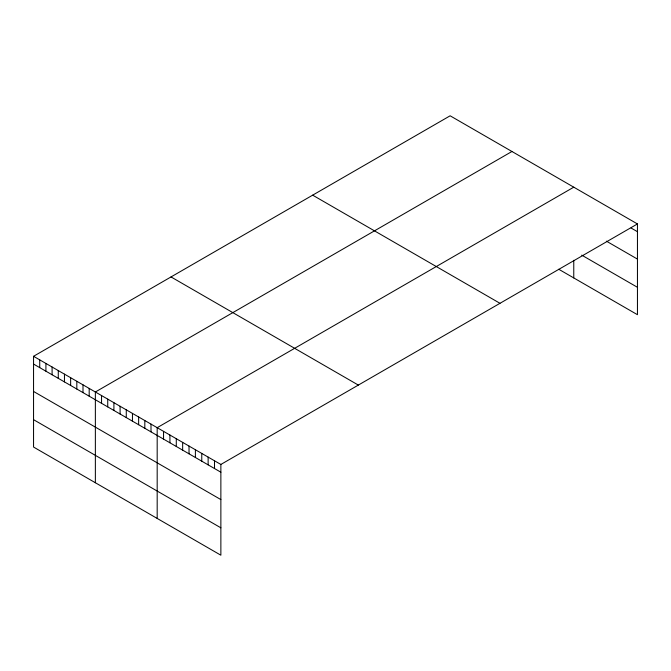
<?xml version="1.0" encoding="UTF-8"?>
<svg xmlns="http://www.w3.org/2000/svg" width="671" height="671" viewBox="0 0 671 671"><rect width="100%" height="100%" fill="white"/><g stroke="black" fill="none" stroke-linecap="round" stroke-linejoin="round"><path stroke-width="1.01" d="M637.45 223.946L220.868 464.449L220.868 555.202L33.55 447.054L33.55 356.301L450.132 115.798L637.45 223.946L637.45 314.699L558.75 269.256M511.948 151.487L95.366 391.99L95.366 482.743M573.764 187.175L157.182 427.679L157.182 518.431M631.084 228.023L637.45 231.696M606.399 241.157L637.45 259.09M581.723 255.131L637.45 287.305M312.661 195.16L499.979 303.309M171.021 276.938L358.339 385.087M33.55 356.301L220.868 464.449M33.55 364.059L220.868 472.208M33.55 391.445L220.868 499.593M33.55 419.669L220.868 527.817M573.764 260.314L573.764 277.928M214.502 460.776L214.502 468.526M208.136 457.102L208.136 464.852M201.761 453.42L201.761 461.17M195.395 449.746L195.395 457.496M189.029 446.064L189.029 453.822M182.655 442.39L182.655 450.14M176.288 438.717L176.288 446.467M169.922 435.034L169.922 442.785M163.548 431.361L163.548 439.111M151 424.114L151 431.864M144.819 420.541L144.819 428.299M138.637 416.976L138.637 424.726M132.455 413.403L132.455 421.162M126.274 409.838L126.274 417.588M120.092 406.265L120.092 414.024M113.911 402.701L113.911 410.451M107.729 399.128L107.729 406.886M101.547 395.563L101.547 403.313M89.184 388.425L89.184 396.175M83.003 384.852L83.003 392.61M76.821 381.287L76.821 389.037M70.64 377.714L70.64 385.473M64.458 374.15L64.458 381.9M58.276 370.577L58.276 378.335M52.095 367.012L52.095 374.762M45.913 363.439L45.913 371.197M39.732 359.874L39.732 367.624"/></g></svg>
